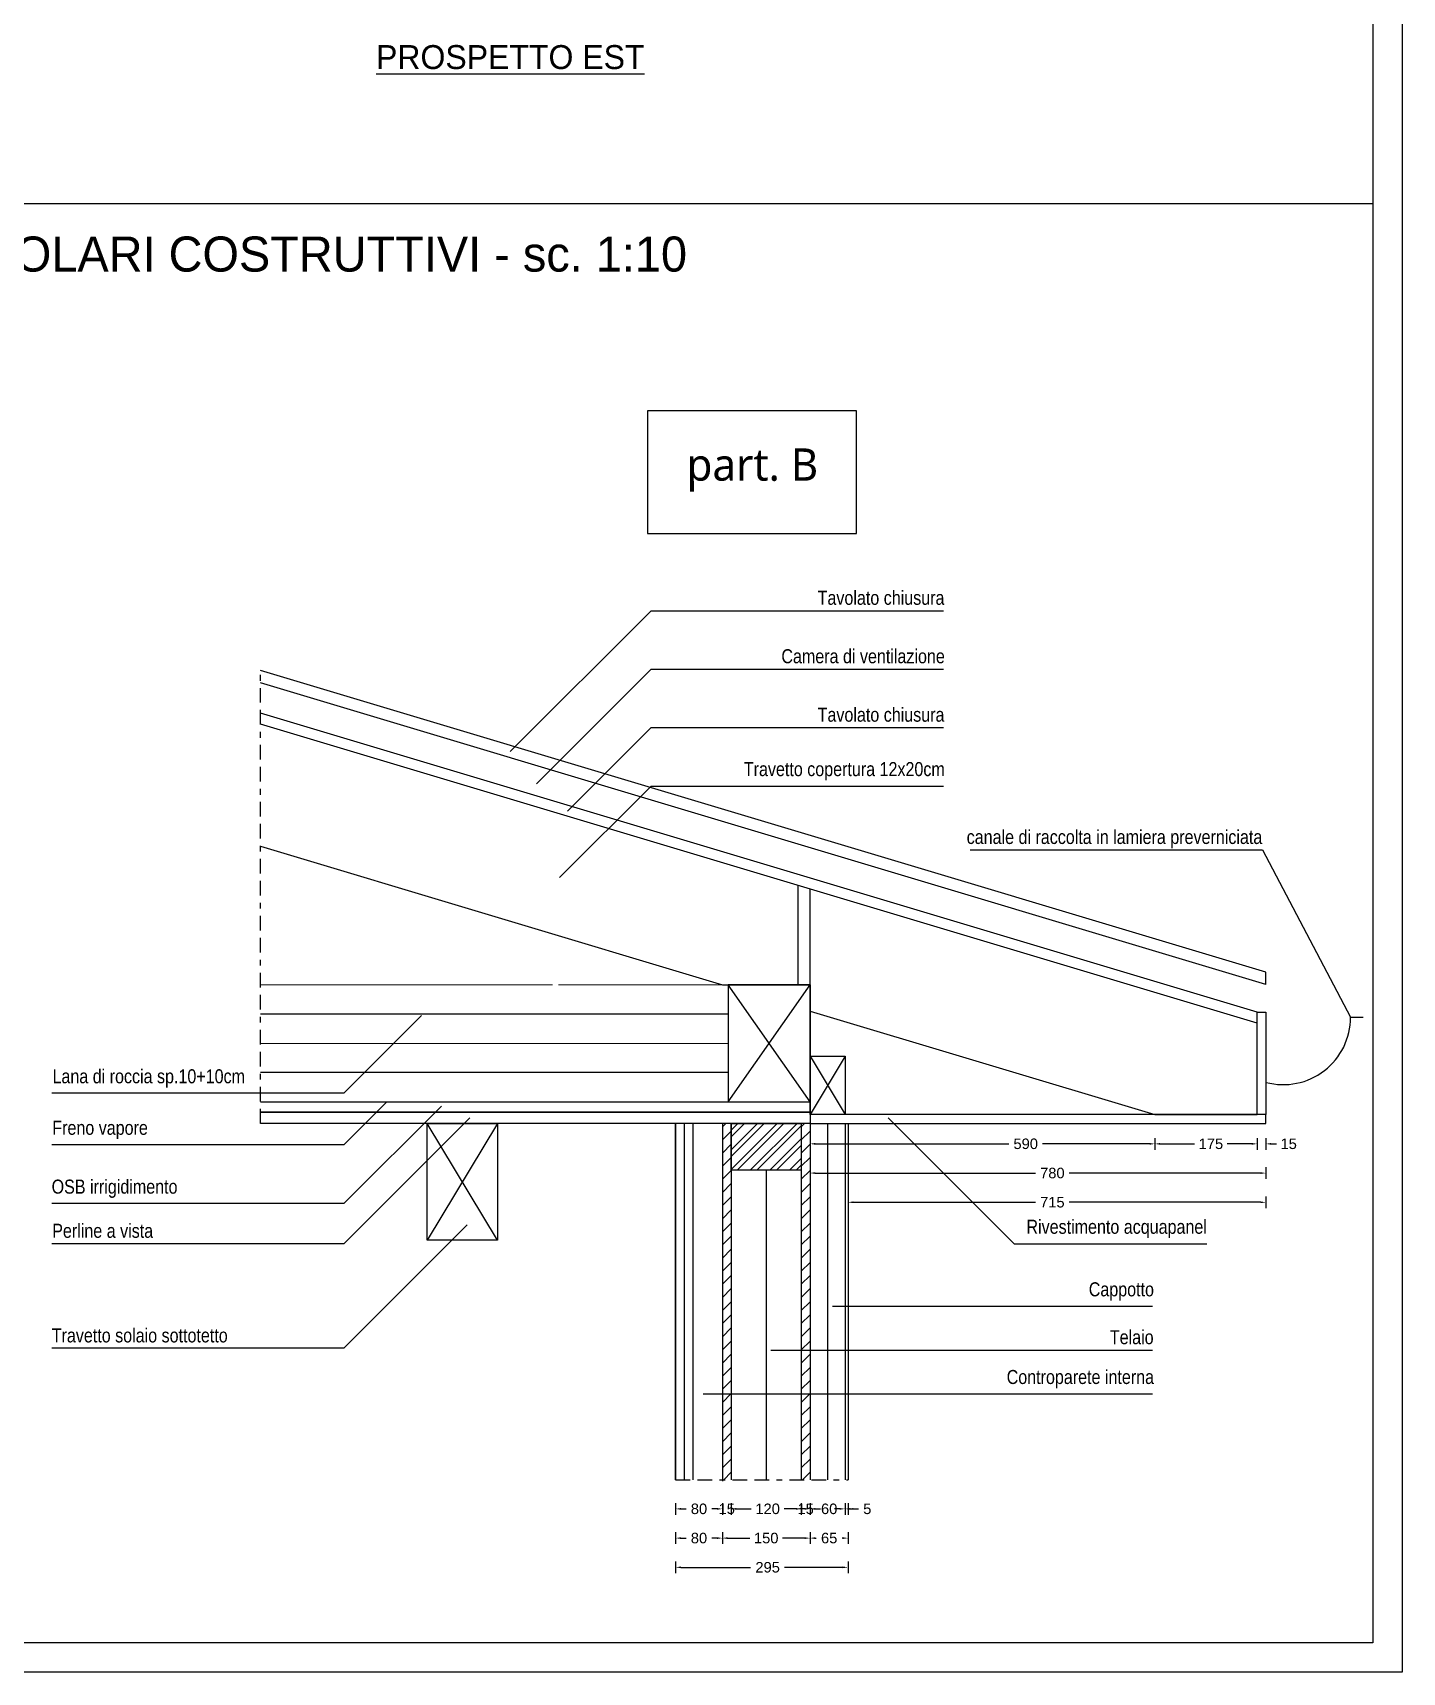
# Model space of a CAD drawing. Header units: millimetres. Extents: x 2622 to 2811, y 687 to 801.
# Drawn here: x 2751.54 to 2774.97, y 741.71 to 769.76 of the extents above; entities that cross this region are included whole.
import ezdxf

# ---------------------------------------------------------------- set-up
doc = ezdxf.new("R2010")
doc.units = ezdxf.units.MM
doc.linetypes.add('_SOLID', pattern=[5, 5, 0])
doc.linetypes.add('BORDO2', pattern=[0.875, 0.25, -0.125, 0.25, -0.125, 0, -0.125])
for name, color, linetype in [('_LAMELLARE', 5, 'Continuous'), ('ISOLANTE', 30, 'BATTING'), ('Muri', 3, 'Continuous'), ('PANNELLO', 9, 'Continuous'), ('Scritte', 2, 'Continuous'), ('SEMA2D', 7, 'Continuous'), ('SEMATEXT', 7, 'Continuous'), ('Sottile', 5, 'Continuous')]:
    doc.layers.add(name, color=color, linetype=linetype)
doc.styles.get("Standard").update_dxf_attribs({"font": 'arial.ttf'})
doc.styles.add('stile1', font='l_10646.ttf', dxfattribs={"height": 1})
doc.styles.add('STYLE2', font='l_10646.ttf')
doc.linetypes.add('BATTING', pattern='A,0.0001,-0.1,[134,ltypeshp.shx,S=0.1,R=0,X=-0.1,Y=0],-0.2,[134,ltypeshp.shx,S=0.1,R=180,X=0.1,Y=0],-0.1', length=0.4001)
doc.dimstyles.get("Standard").update_dxf_attribs({"dimtxt": 0.18, "dimasz": 0.18, "dimexe": 0.18, "dimexo": 0.0625, "dimgap": 0.09, "dimtad": 0, "dimtih": 1, "dimtoh": 1, "dimdec": 4, "dimzin": 0, "dimdsep": 46, "dimtxsty": 'Standard', "dimcen": 0.09, "dimadec": 0, "dimazin": 0, "dimtfac": 1, "dimtdec": 4, "dimtofl": 0, "dimtmove": 0, "dimatfit": 3, "dimfxl": 1, "dimtolj": 1, "dimtzin": 0, "dimarcsym": 0})

# ---------------------------------------------------------------- blocks, each defined once
blk = doc.blocks.new('*D85')
at = {"layer": 'Defpoints', "color": 0, "transparency": 16777216}
for p in [(2762.538, 744.505), (2763.338, 744.505), (2762.538, 744.005)]:
    blk.add_point(p, dxfattribs=at)
at = {"layer": 'Sottile', "color": 0, "lineweight": -2, "transparency": 16777216}
for p, q in [((2762.538, 744.105), (2762.538, 743.905)), ((2762.628, 744.005), (2762.719, 744.005)), ((2763.248, 744.005), (2763.157, 744.005)), ((2763.338, 744.105), (2763.338, 743.905))]:
    blk.add_line(p, q, dxfattribs=at)
at = {"layer": 'Sottile', "color": 0, "transparency": 16777216}
for points in [[(2762.628, 744.02), (2762.628, 743.99), (2762.538, 744.005)], [(2763.248, 744.02), (2763.248, 743.99), (2763.338, 744.005)]]:
    blk.add_solid(points, dxfattribs=at)
at = {"layer": 'Sottile', "transparency": 16777216, "insert": (2762.938, 744.005), "char_height": 0.18, "attachment_point": 5}
blk.add_mtext('\\A1;80', dxfattribs=at)
blk = doc.blocks.new('*D86')
at = {"layer": 'Defpoints', "color": 0, "transparency": 16777216}
for p in [(2763.338, 744.505), (2764.838, 744.505), (2763.338, 744.005)]:
    blk.add_point(p, dxfattribs=at)
at = {"layer": 'Sottile', "color": 0, "lineweight": -2, "transparency": 16777216}
for p, q in [((2763.338, 744.105), (2763.338, 743.905)), ((2763.428, 744.005), (2763.808, 744.005)), ((2764.748, 744.005), (2764.368, 744.005)), ((2764.838, 744.105), (2764.838, 743.905))]:
    blk.add_line(p, q, dxfattribs=at)
at = {"layer": 'Sottile', "color": 0, "transparency": 16777216}
for points in [[(2763.428, 744.02), (2763.428, 743.99), (2763.338, 744.005)], [(2764.748, 744.02), (2764.748, 743.99), (2764.838, 744.005)]]:
    blk.add_solid(points, dxfattribs=at)
at = {"layer": 'Sottile', "transparency": 16777216, "insert": (2764.088, 744.005), "char_height": 0.18, "attachment_point": 5}
blk.add_mtext('\\A1;150', dxfattribs=at)
blk = doc.blocks.new('*D87')
at = {"layer": 'Defpoints', "color": 0, "transparency": 16777216}
for p in [(2764.838, 744.505), (2765.488, 744.505), (2764.838, 744.005)]:
    blk.add_point(p, dxfattribs=at)
at = {"layer": 'Sottile', "color": 0, "lineweight": -2, "transparency": 16777216}
for p, q in [((2764.838, 744.105), (2764.838, 743.905)), ((2764.928, 744.005), (2764.946, 744.005)), ((2765.398, 744.005), (2765.386, 744.005)), ((2765.488, 744.105), (2765.488, 743.905))]:
    blk.add_line(p, q, dxfattribs=at)
at = {"layer": 'Sottile', "color": 0, "transparency": 16777216}
for points in [[(2764.928, 744.02), (2764.928, 743.99), (2764.838, 744.005)], [(2765.398, 744.02), (2765.398, 743.99), (2765.488, 744.005)]]:
    blk.add_solid(points, dxfattribs=at)
at = {"layer": 'Sottile', "transparency": 16777216, "insert": (2765.166, 744.005), "char_height": 0.18, "attachment_point": 5}
blk.add_mtext('\\A1;65', dxfattribs=at)
blk = doc.blocks.new('*D88')
at = {"layer": 'Defpoints', "color": 0, "transparency": 16777216}
for p in [(2762.538, 744.005), (2765.488, 744.005), (2762.538, 743.505)]:
    blk.add_point(p, dxfattribs=at)
at = {"layer": 'Sottile', "color": 0, "lineweight": -2, "transparency": 16777216}
for p, q in [((2762.538, 743.605), (2762.538, 743.405)), ((2762.628, 743.505), (2763.822, 743.505)), ((2765.398, 743.505), (2764.404, 743.505)), ((2765.488, 743.605), (2765.488, 743.405))]:
    blk.add_line(p, q, dxfattribs=at)
at = {"layer": 'Sottile', "color": 0, "transparency": 16777216}
for points in [[(2762.628, 743.52), (2762.628, 743.49), (2762.538, 743.505)], [(2765.398, 743.52), (2765.398, 743.49), (2765.488, 743.505)]]:
    blk.add_solid(points, dxfattribs=at)
at = {"layer": 'Sottile', "transparency": 16777216, "insert": (2764.113, 743.505), "char_height": 0.18, "attachment_point": 5}
blk.add_mtext('\\A1;295', dxfattribs=at)
blk = doc.blocks.new('*D89')
at = {"layer": 'Defpoints', "color": 0, "transparency": 16777216}
for p in [(2764.838, 745.005), (2765.438, 745.005), (2764.838, 744.505)]:
    blk.add_point(p, dxfattribs=at)
at = {"layer": 'Sottile', "color": 0, "lineweight": -2, "transparency": 16777216}
for p, q in [((2764.748, 744.505), (2764.658, 744.505)), ((2764.838, 744.605), (2764.838, 744.405)), ((2765.438, 744.605), (2765.438, 744.405)), ((2765.528, 744.505), (2765.618, 744.505))]:
    blk.add_line(p, q, dxfattribs=at)
at = {"layer": 'Sottile', "color": 0, "transparency": 16777216}
for points in [[(2764.748, 744.52), (2764.748, 744.49), (2764.838, 744.505)], [(2765.528, 744.52), (2765.528, 744.49), (2765.438, 744.505)]]:
    blk.add_solid(points, dxfattribs=at)
at = {"layer": 'Sottile', "transparency": 16777216, "insert": (2765.166, 744.505), "char_height": 0.18, "attachment_point": 5}
blk.add_mtext('\\A1;60', dxfattribs=at)
blk = doc.blocks.new('*D90')
at = {"layer": 'Defpoints', "color": 0, "transparency": 16777216}
for p in [(2765.438, 745.005), (2765.488, 745.005), (2765.438, 744.505)]:
    blk.add_point(p, dxfattribs=at)
at = {"layer": 'Sottile', "color": 0, "lineweight": -2, "transparency": 16777216}
for p, q in [((2765.348, 744.505), (2765.258, 744.505)), ((2765.438, 744.605), (2765.438, 744.405)), ((2765.488, 744.605), (2765.488, 744.405)), ((2765.578, 744.505), (2765.668, 744.505))]:
    blk.add_line(p, q, dxfattribs=at)
at = {"layer": 'Sottile', "color": 0, "transparency": 16777216}
for points in [[(2765.348, 744.52), (2765.348, 744.49), (2765.438, 744.505)], [(2765.578, 744.52), (2765.578, 744.49), (2765.488, 744.505)]]:
    blk.add_solid(points, dxfattribs=at)
at = {"layer": 'Sottile', "transparency": 16777216, "insert": (2765.818, 744.505), "char_height": 0.18, "attachment_point": 5}
blk.add_mtext('\\A1;5', dxfattribs=at)
blk = doc.blocks.new('*D91')
at = {"layer": 'Defpoints', "color": 0, "transparency": 16777216}
for p in [(2764.688, 745.005), (2764.838, 745.005), (2764.688, 744.505)]:
    blk.add_point(p, dxfattribs=at)
at = {"layer": 'Sottile', "color": 0, "lineweight": -2, "transparency": 16777216}
for p, q in [((2764.598, 744.505), (2764.508, 744.505)), ((2764.688, 744.605), (2764.688, 744.405)), ((2764.838, 744.605), (2764.838, 744.405)), ((2764.928, 744.505), (2765.018, 744.505))]:
    blk.add_line(p, q, dxfattribs=at)
at = {"layer": 'Sottile', "color": 0, "transparency": 16777216}
for points in [[(2764.598, 744.52), (2764.598, 744.49), (2764.688, 744.505)], [(2764.928, 744.52), (2764.928, 744.49), (2764.838, 744.505)]]:
    blk.add_solid(points, dxfattribs=at)
at = {"layer": 'Sottile', "transparency": 16777216, "insert": (2764.763, 744.505), "char_height": 0.18, "attachment_point": 5}
blk.add_mtext('\\A1;15', dxfattribs=at)
blk = doc.blocks.new('*D92')
at = {"layer": 'Defpoints', "color": 0, "transparency": 16777216}
for p in [(2763.338, 745.005), (2763.488, 745.005), (2763.488, 744.505)]:
    blk.add_point(p, dxfattribs=at)
at = {"layer": 'Sottile', "color": 0, "lineweight": -2, "transparency": 16777216}
for p, q in [((2763.248, 744.505), (2763.158, 744.505)), ((2763.338, 744.605), (2763.338, 744.405)), ((2763.488, 744.605), (2763.488, 744.405)), ((2763.578, 744.505), (2763.668, 744.505))]:
    blk.add_line(p, q, dxfattribs=at)
at = {"layer": 'Sottile', "color": 0, "transparency": 16777216}
for points in [[(2763.248, 744.52), (2763.248, 744.49), (2763.338, 744.505)], [(2763.578, 744.52), (2763.578, 744.49), (2763.488, 744.505)]]:
    blk.add_solid(points, dxfattribs=at)
at = {"layer": 'Sottile', "transparency": 16777216, "insert": (2763.413, 744.505), "char_height": 0.18, "attachment_point": 5}
blk.add_mtext('\\A1;15', dxfattribs=at)
blk = doc.blocks.new('*D93')
at = {"layer": 'Defpoints', "color": 0, "transparency": 16777216}
for p in [(2763.488, 745.005), (2764.688, 745.005), (2763.488, 744.505)]:
    blk.add_point(p, dxfattribs=at)
at = {"layer": 'Sottile', "color": 0, "lineweight": -2, "transparency": 16777216}
for p, q in [((2763.488, 744.605), (2763.488, 744.405)), ((2763.578, 744.505), (2763.833, 744.505)), ((2764.598, 744.505), (2764.393, 744.505)), ((2764.688, 744.605), (2764.688, 744.405))]:
    blk.add_line(p, q, dxfattribs=at)
at = {"layer": 'Sottile', "color": 0, "transparency": 16777216}
for points in [[(2763.578, 744.52), (2763.578, 744.49), (2763.488, 744.505)], [(2764.598, 744.52), (2764.598, 744.49), (2764.688, 744.505)]]:
    blk.add_solid(points, dxfattribs=at)
at = {"layer": 'Sottile', "transparency": 16777216, "insert": (2764.113, 744.505), "char_height": 0.18, "attachment_point": 5}
blk.add_mtext('\\A1;120', dxfattribs=at)
blk = doc.blocks.new('*D94')
at = {"layer": 'Defpoints', "color": 0, "transparency": 16777216}
for p in [(2762.538, 745.005), (2763.338, 745.005), (2762.538, 744.505)]:
    blk.add_point(p, dxfattribs=at)
at = {"layer": 'Sottile', "color": 0, "lineweight": -2, "transparency": 16777216}
for p, q in [((2762.538, 744.605), (2762.538, 744.405)), ((2762.628, 744.505), (2762.719, 744.505)), ((2763.248, 744.505), (2763.157, 744.505)), ((2763.338, 744.605), (2763.338, 744.405))]:
    blk.add_line(p, q, dxfattribs=at)
at = {"layer": 'Sottile', "color": 0, "transparency": 16777216}
for points in [[(2762.628, 744.52), (2762.628, 744.49), (2762.538, 744.505)], [(2763.248, 744.52), (2763.248, 744.49), (2763.338, 744.505)]]:
    blk.add_solid(points, dxfattribs=at)
at = {"layer": 'Sottile', "transparency": 16777216, "insert": (2762.938, 744.505), "char_height": 0.18, "attachment_point": 5}
blk.add_mtext('\\A1;80', dxfattribs=at)
blk = doc.blocks.new('*D95')
at = {"layer": 'Defpoints', "color": 0, "transparency": 16777216}
for p in [(2770.738, 751.251), (2772.488, 751.251), (2770.738, 750.751)]:
    blk.add_point(p, dxfattribs=at)
at = {"layer": 'Sottile', "color": 0, "lineweight": -2, "transparency": 16777216}
for p, q in [((2770.738, 750.851), (2770.738, 750.651)), ((2770.828, 750.751), (2771.417, 750.751)), ((2772.398, 750.751), (2771.979, 750.751)), ((2772.488, 750.851), (2772.488, 750.651))]:
    blk.add_line(p, q, dxfattribs=at)
at = {"layer": 'Sottile', "color": 0, "transparency": 16777216}
for points in [[(2770.828, 750.766), (2770.828, 750.736), (2770.738, 750.751)], [(2772.398, 750.766), (2772.398, 750.736), (2772.488, 750.751)]]:
    blk.add_solid(points, dxfattribs=at)
at = {"layer": 'Sottile', "transparency": 16777216, "insert": (2771.698, 750.751), "char_height": 0.18, "attachment_point": 5}
blk.add_mtext('\\A1;175', dxfattribs=at)
blk = doc.blocks.new('*D96')
at = {"layer": 'Defpoints', "color": 0, "transparency": 16777216}
for p in [(2764.838, 751.251), (2770.738, 751.251), (2764.838, 750.751)]:
    blk.add_point(p, dxfattribs=at)
at = {"layer": 'Sottile', "color": 0, "lineweight": -2, "transparency": 16777216}
for p, q in [((2764.838, 750.851), (2764.838, 750.651)), ((2764.928, 750.751), (2768.24, 750.751)), ((2770.648, 750.751), (2768.817, 750.751)), ((2770.738, 750.851), (2770.738, 750.651))]:
    blk.add_line(p, q, dxfattribs=at)
at = {"layer": 'Sottile', "color": 0, "transparency": 16777216}
for points in [[(2764.928, 750.766), (2764.928, 750.736), (2764.838, 750.751)], [(2770.648, 750.766), (2770.648, 750.736), (2770.738, 750.751)]]:
    blk.add_solid(points, dxfattribs=at)
at = {"layer": 'Sottile', "transparency": 16777216, "insert": (2768.529, 750.751), "char_height": 0.18, "attachment_point": 5}
blk.add_mtext('\\A1;590', dxfattribs=at)
blk = doc.blocks.new('*D97')
at = {"layer": 'Defpoints', "color": 0, "transparency": 16777216}
for p in [(2772.488, 751.251), (2772.638, 751.251), (2772.488, 750.751)]:
    blk.add_point(p, dxfattribs=at)
at = {"layer": 'Sottile', "color": 0, "lineweight": -2, "transparency": 16777216}
for p, q in [((2772.398, 750.751), (2772.308, 750.751)), ((2772.488, 750.851), (2772.488, 750.651)), ((2772.638, 750.851), (2772.638, 750.651)), ((2772.728, 750.751), (2772.818, 750.751))]:
    blk.add_line(p, q, dxfattribs=at)
at = {"layer": 'Sottile', "color": 0, "transparency": 16777216}
for points in [[(2772.398, 750.766), (2772.398, 750.736), (2772.488, 750.751)], [(2772.728, 750.766), (2772.728, 750.736), (2772.638, 750.751)]]:
    blk.add_solid(points, dxfattribs=at)
at = {"layer": 'Sottile', "transparency": 16777216, "insert": (2773.029, 750.751), "char_height": 0.18, "attachment_point": 5}
blk.add_mtext('\\A1;15', dxfattribs=at)
blk = doc.blocks.new('*D98')
at = {"layer": 'Defpoints', "color": 0, "transparency": 16777216}
for p in [(2764.838, 750.751), (2772.638, 750.751), (2764.838, 750.251)]:
    blk.add_point(p, dxfattribs=at)
at = {"layer": 'Sottile', "color": 0, "lineweight": -2, "transparency": 16777216}
for p, q in [((2764.838, 750.351), (2764.838, 750.151)), ((2764.928, 750.251), (2768.697, 750.251)), ((2772.548, 750.251), (2769.272, 750.251)), ((2772.638, 750.351), (2772.638, 750.151))]:
    blk.add_line(p, q, dxfattribs=at)
at = {"layer": 'Sottile', "color": 0, "transparency": 16777216}
for points in [[(2764.928, 750.266), (2764.928, 750.236), (2764.838, 750.251)], [(2772.548, 750.266), (2772.548, 750.236), (2772.638, 750.251)]]:
    blk.add_solid(points, dxfattribs=at)
at = {"layer": 'Sottile', "transparency": 16777216, "insert": (2768.985, 750.251), "char_height": 0.18, "attachment_point": 5}
blk.add_mtext('\\A1;780', dxfattribs=at)
blk = doc.blocks.new('*D99')
at = {"layer": 'Defpoints', "color": 0, "transparency": 16777216}
for p in [(2765.488, 750.251), (2772.638, 750.251), (2765.488, 749.751)]:
    blk.add_point(p, dxfattribs=at)
at = {"layer": 'Sottile', "color": 0, "lineweight": -2, "transparency": 16777216}
for p, q in [((2765.488, 749.851), (2765.488, 749.651)), ((2772.638, 749.851), (2772.638, 749.651)), ((2765.578, 749.751), (2768.696, 749.751)), ((2772.548, 749.751), (2769.273, 749.751))]:
    blk.add_line(p, q, dxfattribs=at)
at = {"layer": 'Sottile', "color": 0, "transparency": 16777216}
for points in [[(2765.578, 749.766), (2765.578, 749.736), (2765.488, 749.751)], [(2772.548, 749.766), (2772.548, 749.736), (2772.638, 749.751)]]:
    blk.add_solid(points, dxfattribs=at)
at = {"layer": 'Sottile', "transparency": 16777216, "insert": (2768.985, 749.751), "char_height": 0.18, "attachment_point": 5}
blk.add_mtext('\\A1;715', dxfattribs=at)

msp = doc.modelspace()

# ---------------------------------------------------------------- hatches: boundary and pattern name
h = msp.add_hatch()
h.set_pattern_fill('ANSI32', color=34, scale=0.025)
h.set_pattern_definition([(45, (-45.27256, -92.448), (-0.168379802, 0.168379802), []), (45, (-45.1603, -92.448), (-0.168379802, 0.168379802), [])])
h.paths.add_polyline_path([(2764.6882, 750.3006), (2764.6882, 751.1006), (2763.4882, 751.1006), (2763.4882, 750.3006)])
at = {"layer": 'PANNELLO'}
h = msp.add_hatch(dxfattribs=at)
h.set_pattern_fill('ANSI31', color=34, scale=0.05)
h.set_pattern_definition([(45, (-45.27253, -99.648), (-0.1122532015, 0.1122532015), [])])
h.paths.add_polyline_path([(2763.3382, 745.0047), (2763.4882, 745.0047), (2763.4882, 751.1006), (2763.3382, 751.1006)])
h = msp.add_hatch(dxfattribs=at)
h.set_pattern_fill('ANSI31', color=34, scale=0.05)
h.set_pattern_definition([(45, (-43.92253, -99.648), (-0.1122532015, 0.1122532015), [])])
h.paths.add_polyline_path([(2764.6882, 745.0047), (2764.8382, 745.0047), (2764.8382, 751.1006), (2764.6882, 751.1006)])

# ---------------------------------------------------------------- linework, layer by layer
for p, q in [((2774.9717, 801.2106), (2774.9717, 741.7106)), ((2774.9717, 741.7106), (2622.4563, 741.7106))]:
    msp.add_line(p, q)
at = {"color": 251, "linetype": 'BORDO2'}
for points in [[(2755.4332, 751.1006), (2755.4332, 758.8489)], [(2762.5382, 745.0047), (2765.4882, 745.0047)]]:
    msp.add_lwpolyline(points, dxfattribs=at)
at = {"color": 25}
for points in [[(2764.6332, 753.4706), (2764.6332, 755.1701)], [(2764.8382, 753.4706), (2764.8382, 755.1086)]]:
    msp.add_lwpolyline(points, dxfattribs=at)
for points in [[(2762.5382, 745.0047), (2762.5382, 751.1006)], [(2762.6882, 745.0047), (2762.6882, 751.1006)], [(2762.8382, 745.0047), (2762.8382, 751.1006)]]:
    msp.add_lwpolyline(points)
at = {"color": 34}
msp.add_lwpolyline([(2763.4882, 750.3006), (2763.4882, 751.1006), (2764.6882, 751.1006), (2764.6882, 750.3006), (2763.4882, 750.3006)], dxfattribs=at)
at = {"layer": '_LAMELLARE'}
msp.add_line((2774.0866, 752.9173), (2774.3053, 752.9173), dxfattribs=at)
for points in [[(2772.6382, 753.6874), (2755.4332, 758.8489)], [(2772.6382, 753.4786), (2755.4332, 758.6401)], [(2772.4882, 753.0016), (2755.4332, 758.1181)], [(2755.4332, 755.8421), (2763.3382, 753.4706), (2764.8382, 753.4706), (2764.8382, 753.0206), (2770.7382, 751.2506), (2772.4882, 751.2506), (2772.4882, 752.8136), (2755.4332, 757.9301)], [(2764.8382, 751.4706), (2764.8382, 753.4706), (2763.4382, 753.4706), (2763.4382, 751.4706), (2764.8382, 753.4706), (2764.8382, 751.4706), (2763.4382, 753.4706), (2763.4382, 751.4706), (2764.8382, 751.4706)], [(2772.6382, 753.4786), (2772.6382, 753.6874)], [(2765.4382, 751.2506), (2764.8382, 751.2506), (2764.8382, 752.2506), (2765.4382, 752.2506), (2765.4382, 751.2506)], [(2764.8382, 752.2506), (2765.4382, 751.2506)], [(2765.4382, 752.2506), (2764.8382, 751.2506)], [(2755.4332, 751.4706), (2764.8382, 751.4706), (2764.8382, 751.2906), (2755.4332, 751.2906)], [(2755.4332, 751.2906), (2764.8382, 751.2906), (2764.8382, 751.1006), (2755.4332, 751.1006)], [(2759.4882, 749.1006), (2758.2882, 751.1006)], [(2759.4882, 751.1006), (2758.2882, 749.1006)], [(2764.8382, 751.1006), (2765.4382, 751.1006)]]:
    msp.add_lwpolyline(points, dxfattribs=at)
at = {"layer": '_LAMELLARE', "color": 1}
for points in [[(2772.6382, 751.2506), (2772.4882, 751.2506), (2772.4882, 753.0016), (2772.6382, 753.0016), (2772.6382, 751.2506)], [(2764.8382, 751.2506), (2764.8382, 751.1006), (2772.6382, 751.1006), (2772.6382, 751.2506), (2764.8382, 751.2506), (2764.8382, 751.1006)]]:
    msp.add_lwpolyline(points, dxfattribs=at)
at = {"layer": '_LAMELLARE'}
msp.add_lwpolyline([(2759.4882, 749.1006), (2758.2882, 749.1006), (2758.2882, 751.1006), (2759.4882, 751.1006)], close=True, dxfattribs=at)
msp.add_arc((2772.9385, 752.9123), 1.1481, 255.06248, 0.251, dxfattribs=at)
at = {"layer": 'ISOLANTE', "color": 253, "linetype": 'BATTING', "ltscale": 1.2}
for points in [[(2763.4382, 752.9706), (2755.4332, 752.9706)], [(2763.4382, 751.9706), (2755.4332, 751.9706)]]:
    msp.add_lwpolyline(points, dxfattribs=at)
at = {"layer": 'ISOLANTE', "color": 253, "linetype": 'BATTING', "ltscale": 0.73}
msp.add_lwpolyline([(2765.1382, 751.1006), (2765.1382, 745.0047)], dxfattribs=at)
at = {"layer": 'ISOLANTE', "color": 253, "linetype": 'BATTING', "ltscale": 1.5}
msp.add_lwpolyline([(2764.0882, 750.3006), (2764.0882, 745.0047)], dxfattribs=at)
at = {"layer": 'Muri'}
for p, q in [((2774.4717, 800.7106), (2774.4717, 742.2106)), ((2774.4717, 742.2106), (2622.9563, 742.2106))]:
    msp.add_line(p, q, dxfattribs=at)
at = {"layer": 'Muri', "color": 252}
msp.add_line((2762.5382, 751.1006), (2762.5382, 745.0047), dxfattribs=at)
at = {"layer": 'Muri'}
msp.add_lwpolyline([(2762.0563, 761.1917), (2765.6317, 761.1917), (2765.6317, 763.2933), (2762.0563, 763.2933)], close=True, dxfattribs=at)
at = {"layer": 'PANNELLO', "color": 34}
for points in [[(2763.3382, 751.1006), (2763.3382, 744.9808)], [(2763.4882, 751.1006), (2763.4882, 745.0047)], [(2764.6882, 751.1006), (2764.6882, 745.0047)], [(2764.8382, 751.1006), (2764.8382, 745.0047)]]:
    msp.add_lwpolyline(points, dxfattribs=at)
at = {"layer": 'Scritte', "color": 252}
for p, q in [((2765.4382, 751.1006), (2765.4382, 745.0047)), ((2765.4882, 751.1006), (2765.4882, 745.0047))]:
    msp.add_line(p, q, dxfattribs=at)
at = {"layer": 'SEMA2D', "color": 252, "linetype": '_SOLID', "lineweight": 9}
for points in [[(2755.4332, 753.4706), (2763.4382, 753.4706), (2763.4382, 752.4706), (2755.4332, 752.4706)], [(2755.4332, 752.4706), (2763.4382, 752.4706), (2763.4382, 751.4706), (2755.4332, 751.4706)]]:
    msp.add_lwpolyline(points, dxfattribs=at)
at = {"layer": 'Sottile'}
for p, q in [((2774.4717, 766.8329), (2679.2252, 766.8329)), ((2772.5809, 755.7801), (2774.0866, 752.9173))]:
    msp.add_line(p, q, dxfattribs=at)
for points in [[(2759.7087, 757.4626), (2762.1198, 759.8737)], [(2762.1198, 759.8737), (2767.1198, 759.8737)], [(2760.1583, 756.9122), (2762.1198, 758.8737)], [(2762.1198, 758.8737), (2767.1198, 758.8737)], [(2760.6868, 756.4406), (2762.1198, 757.8737)], [(2762.1198, 757.8737), (2767.1198, 757.8737)], [(2760.5518, 755.3057), (2762.1198, 756.8737)], [(2762.1198, 756.8737), (2767.1198, 756.8737)], [(2767.5809, 755.7801), (2772.5809, 755.7801)], [(2758.1901, 752.9451), (2756.8623, 751.6174)], [(2756.8623, 751.6174), (2751.8623, 751.6174)], [(2757.5963, 751.4706), (2756.8623, 750.7365)], [(2758.5304, 751.3974), (2756.8623, 749.7293)], [(2759.0182, 751.1988), (2756.8623, 749.043)], [(2766.1753, 751.1988), (2768.3312, 749.043)], [(2756.8623, 750.7365), (2751.8623, 750.7365)], [(2756.8623, 749.7293), (2751.8623, 749.7293)], [(2758.9723, 749.3631), (2756.8623, 747.2531)], [(2756.8623, 749.043), (2751.8623, 749.043)], [(2768.3312, 749.043), (2771.6274, 749.043)], [(2765.2215, 747.9724), (2770.7001, 747.9724)], [(2756.8623, 747.2531), (2751.8623, 747.2531)], [(2764.1689, 747.2224), (2770.7001, 747.2224)], [(2763.0077, 746.4724), (2770.7001, 746.4724)]]:
    msp.add_lwpolyline(points, dxfattribs=at)

# ---------------------------------------------------------------- texts
at = {"attachment_point": 5, "style": 'STYLE2'}
for s, insert, char_height, width in [('{\\fComic Sans MS|b0|i0|c0|p66;\\LPROSPETTO EST}', (2759.7088, 769.3432), 0.4095, 22.307763), ('part. B', (2763.8517, 762.2821), 0.55283, 30.115479)]:
    msp.add_mtext(s, dxfattribs=dict(at, insert=insert, char_height=char_height, width=width))
at = {"layer": 'Scritte', "insert": (2748.2894, 766.2758), "char_height": 0.6, "width": 18.84, "attachment_point": 1, "style": 'stile1'}
msp.add_mtext('{\\fComic Sans MS|b0|i0|c0|p66;PARTICOLARI COSTRUTTIVI - sc. 1:10}', dxfattribs=at)
at = {"layer": 'SEMATEXT', "color": 7, "char_height": 0.24}
for s, insert, attachment_point in [('\\pi-2.1513;{\\fArial Narrow|b0|i0|c0|p34;Tavolato chiusura}', (2767.1198, 759.9709), 7), ('\\pi-2.7716;{\\fArial Narrow|b0|i0|c0|p34;Camera di ventilazione}', (2767.1198, 758.9709), 7), ('\\pi-2.1513;{\\fArial Narrow|b0|i0|c0|p34;Tavolato chiusura}', (2767.1198, 757.9709), 7), ('\\pi-3.4142;{\\fArial Narrow|b0|i0|c0|p34;Travetto copertura 12x20cm}', (2767.1198, 756.9709), 7), ('{\\fArial Narrow|b0|i0|c0|p34;canale di raccolta in lamiera preverniciata}', (2767.519, 755.8094), 7), ('\\pi-3.2567;{\\fArial Narrow|b0|i0|c0|p34;Lana di roccia sp.10+10cm }', (2755.1324, 751.7146), 7), ('\\pi-1.6003;{\\fArial Narrow|b0|i0|c0|p34;Freno vapore }', (2753.4723, 750.8338), 7), ('\\pi-2.1299;{\\fArial Narrow|b0|i0|c0|p34;OSB irrigidimento }', (2753.9904, 749.8265), 7), ('\\pi-1.6938;{\\fArial Narrow|b0|i0|c0|p34;Perline a vista}', (2753.5646, 749.1402), 7), ('{\\fArial Narrow|b0|i0|c0|p34;Rivestimento acquapanel}', (2771.6289, 749.1402), 9), ('\\pi-1.0921;{\\fArial Narrow|b0|i0|c0|p34;Cappotto}', (2770.7001, 748.0696), 7), ('\\pi-2.9938;{\\fArial Narrow|b0|i0|c0|p34;Travetto solaio sottotetto }', (2754.8564, 747.3503), 7), ('\\pi-0.7313;{\\fArial Narrow|b0|i0|c0|p34;Telaio}', (2770.7001, 747.3196), 7), ('\\pi-2.4966;{\\fArial Narrow|b0|i0|c0|p34;Controparete interna}', (2770.7001, 746.5696), 7)]:
    msp.add_mtext(s, dxfattribs=dict(at, insert=insert, attachment_point=attachment_point))

# ---------------------------------------------------------------- dimensions: what is measured, and where the dimension line sits
at = {"layer": 'Sottile'}
for base, p1, p2, override, picture, middle in [((2764.8382, 750.7506), (2770.7382, 751.2506), (2764.8382, 751.2506), {"dimasz": 0.09, "dimexe": 0.1, "dimexo": 0.4, "dimdec": 0, "dimlfac": 100, "dimclrt": 256}, '*D96', (2768.5286, 750.7506)), ((2770.7382, 750.7506), (2772.4882, 751.2506), (2770.7382, 751.2506), {"dimasz": 0.09, "dimexe": 0.1, "dimexo": 0.4, "dimdec": 0, "dimlfac": 100, "dimclrt": 256}, '*D95', (2771.6984, 750.7506)), ((2772.4882, 750.7506), (2772.6382, 751.2506), (2772.4882, 751.2506), {"dimasz": 0.09, "dimexe": 0.1, "dimexo": 0.4, "dimdec": 0, "dimlfac": 100, "dimclrt": 256}, '*D97', (2773.0294, 750.7506)), ((2764.8382, 750.2506), (2772.6382, 750.7506), (2764.8382, 750.7506), {"dimasz": 0.09, "dimexe": 0.1, "dimexo": 0.4, "dimdec": 0, "dimlfac": 100, "dimclrt": 256}, '*D98', (2768.9846, 750.2506)), ((2765.4882, 749.7506), (2772.6382, 750.2506), (2765.4882, 750.2506), {"dimasz": 0.09, "dimexe": 0.1, "dimexo": 0.4, "dimdec": 0, "dimlfac": 100, "dimclrt": 256}, '*D99', (2768.9846, 749.7506)), ((2762.5382, 744.5047), (2763.3382, 745.0047), (2762.5382, 745.0047), {"dimscale": 1, "dimasz": 0.09, "dimexe": 0.1, "dimexo": 0.4, "dimdec": 0, "dimlfac": 100, "dimclrt": 256}, '*D94', (2762.9382, 744.5047)), ((2763.4882, 744.5047), (2764.6882, 745.0047), (2763.4882, 745.0047), {"dimasz": 0.09, "dimexe": 0.1, "dimexo": 0.4, "dimdec": 0, "dimlfac": 100, "dimclrt": 256}, '*D93', (2764.1132, 744.5047)), ((2764.6882, 744.5047), (2764.8382, 745.0047), (2764.6882, 745.0047), {"dimasz": 0.09, "dimexe": 0.1, "dimexo": 0.4, "dimdec": 0, "dimlfac": 100, "dimclrt": 256}, '*D91', (2764.7632, 744.5047)), ((2764.8382, 744.5047), (2765.4382, 745.0047), (2764.8382, 745.0047), {"dimasz": 0.09, "dimexe": 0.1, "dimexo": 0.4, "dimdec": 0, "dimlfac": 100, "dimclrt": 256}, '*D89', (2765.1657, 744.5047)), ((2765.4382, 744.5047), (2765.4882, 745.0047), (2765.4382, 745.0047), {"dimasz": 0.09, "dimexe": 0.1, "dimexo": 0.4, "dimdec": 0, "dimlfac": 100, "dimclrt": 256}, '*D90', (2765.8179, 744.5047)), ((2762.5382, 744.0047), (2763.3382, 744.5047), (2762.5382, 744.5047), {"dimscale": 1, "dimasz": 0.09, "dimexe": 0.1, "dimexo": 0.4, "dimdec": 0, "dimlfac": 100, "dimclrt": 256}, '*D85', (2762.9382, 744.0047)), ((2763.3382, 744.0047), (2764.8382, 744.5047), (2763.3382, 744.5047), {"dimasz": 0.09, "dimexe": 0.1, "dimexo": 0.4, "dimdec": 0, "dimlfac": 100, "dimclrt": 256}, '*D86', (2764.0882, 744.0047)), ((2764.8382, 744.0047), (2765.4882, 744.5047), (2764.8382, 744.5047), {"dimasz": 0.09, "dimexe": 0.1, "dimexo": 0.4, "dimdec": 0, "dimlfac": 100, "dimclrt": 256}, '*D87', (2765.1657, 744.0047)), ((2762.5382, 743.5047), (2765.4882, 744.0047), (2762.5382, 744.0047), {"dimasz": 0.09, "dimexe": 0.1, "dimexo": 0.4, "dimdec": 0, "dimlfac": 100, "dimclrt": 256}, '*D88', (2764.1132, 743.5047))]:
    dim = msp.add_linear_dim(base=base, p1=p1, p2=p2, angle=180, dimstyle='Standard', override=override, dxfattribs=at)
    dim.commit()
    dim.dimension.update_dxf_attribs({"geometry": picture, "text_midpoint": middle, "dimtype": 160})
dim = msp.add_linear_dim(base=(2763.4882, 744.5047), p1=(2763.3382, 745.0047), p2=(2763.4882, 745.0047), dimstyle='Standard', override={"dimasz": 0.09, "dimexe": 0.1, "dimexo": 0.4, "dimdec": 0, "dimlfac": 100, "dimclrt": 256}, dxfattribs=at)
dim.commit()
dim.dimension.update_dxf_attribs({"geometry": '*D92', "text_midpoint": (2763.4132, 744.5047), "dimtype": 160})

doc.saveas('drawing.dxf')
